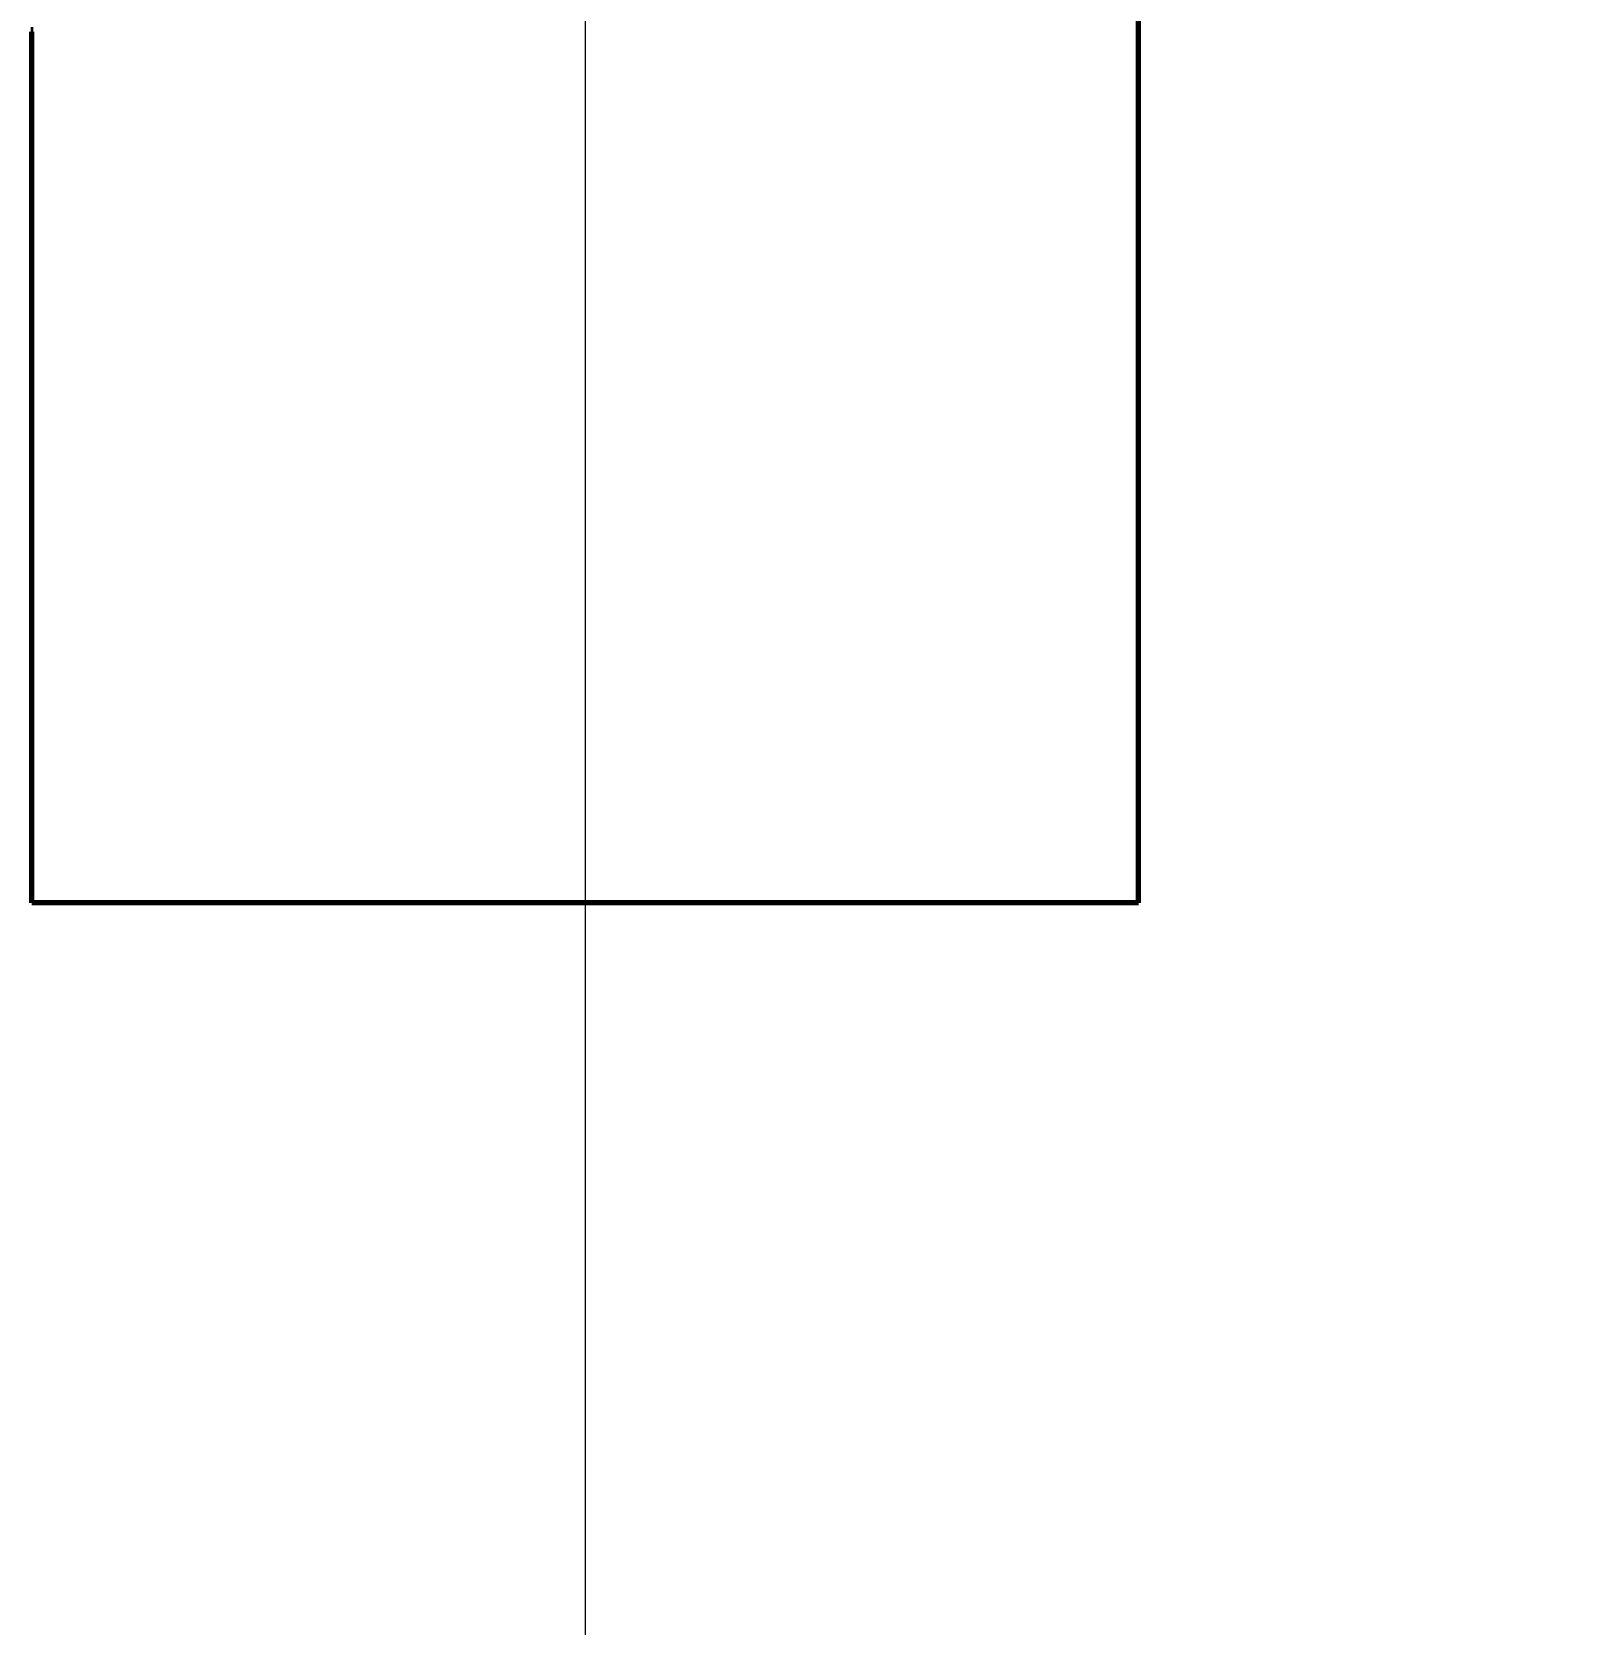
# Model space of a CAD drawing. Header units: millimetres. Extents: x 0 to 2382, y 0 to 420.
# Drawn here: x 138.4 to 146.8, y 102.59 to 111.22 of the extents above; entities that cross this region are included whole.
import ezdxf

# ---------------------------------------------------------------- set-up
doc = ezdxf.new("R2010")
doc.units = ezdxf.units.MM
doc.linetypes.add('IRAM-E-TRAZOS', pattern=[5, 4, -1])
for name, color, linetype, lineweight in [('01-VISIBLE', 7, 'CONTINUOUS', 70), ('02-OCULTA', 4, 'IRAM-E-TRAZOS', 35), ('04-COTA', 3, 'CONTINUOUS', 18)]:
    doc.layers.add(name, color=color, linetype=linetype, lineweight=lineweight)
doc.styles.add('ISO3098', font='isocpeur.ttf')
doc.dimstyles.new('FLAMA-IRAM', dxfattribs={"dimtxt": 3.5, "dimasz": 3.5, "dimexe": 2, "dimexo": 1.5, "dimgap": 1, "dimtad": 1, "dimdec": 1, "dimtxsty": 'ISO3098', "dimblk": 'IRAM_FLECHA', "dimblk1": 'IRAM_FLECHA', "dimblk2": 'IRAM_FLECHA', "dimcen": 2.5, "dimclrd": 256, "dimclre": 256, "dimclrt": 256, "dimazin": 3, "dimtfac": 1, "dimtmove": 0, "dimatfit": 3, "dimlwd": 18, "dimlwe": 18})

# ---------------------------------------------------------------- blocks, each defined once
blk = doc.blocks.new('IRAM_FLECHA')
blk.add_solid([(0, 0), (-1, 0.125), (-1, -0.125)])

msp = doc.modelspace()

# ---------------------------------------------------------------- linework, layer by layer
at = {"layer": '01-VISIBLE'}
msp.add_line((144.4, 106.5), (138.4, 106.5), dxfattribs=at)
for points in [[(144.4, 106.5), (144.4, 106.5813), (144.4, 106.6627), (144.4, 106.744), (144.4, 106.8254), (144.4, 106.9067), (144.4, 106.9881), (144.4, 107.0694), (144.4, 107.1508), (144.4, 107.2321), (144.4, 107.3135), (144.4, 107.3948), (144.4, 107.4762), (144.4, 107.5575), (144.4, 107.6389), (144.4, 107.7202), (144.4, 107.8016), (144.4, 107.8829), (144.4, 107.9643), (144.4, 108.0456), (144.4, 108.127), (144.4, 108.2083), (144.4, 108.2897), (144.4, 108.371), (144.4, 108.4523), (144.4, 108.5337), (144.4, 108.615), (144.4, 108.6964), (144.4, 108.7777), (144.4, 108.8591), (144.4, 108.9404), (144.4, 109.0218), (144.4, 109.1031), (144.4, 109.1845), (144.4, 109.2658), (144.4, 109.3472), (144.4, 109.4285), (144.4, 109.5099), (144.4, 109.5912), (144.4, 109.6726), (144.4, 109.7539), (144.4, 109.8353), (144.4, 109.9166), (144.4, 109.998), (144.4, 110.0793), (144.4, 110.1607), (144.4, 110.242), (144.4, 110.3233), (144.4, 110.4047), (144.4, 110.486), (144.4, 110.5674), (144.4, 110.6487), (144.4, 110.7301), (144.4, 110.8114), (144.4, 110.8928), (144.4, 110.9741), (144.4, 111.0555), (144.4, 111.1368), (144.4, 111.2182), (144.4, 111.2995)], [(138.4, 106.5), (138.4, 106.5875), (138.4, 106.675), (138.4, 106.7625), (138.4, 106.85), (138.4, 106.9375), (138.4, 107.025), (138.4, 107.1125), (138.4, 107.2), (138.4, 107.2875), (138.4, 107.375), (138.4, 107.4625), (138.4, 107.55), (138.4, 107.6375), (138.4, 107.725), (138.4, 107.8125), (138.4, 107.9), (138.4, 107.9875), (138.4, 108.075), (138.4, 108.1625), (138.4, 108.25), (138.4, 108.3375), (138.4, 108.425), (138.4, 108.5125), (138.4, 108.6), (138.4, 108.6875), (138.4, 108.775), (138.4, 108.8625), (138.4, 108.95), (138.4, 109.0375), (138.4, 109.125), (138.4, 109.2125), (138.4, 109.3), (138.4, 109.3875), (138.4, 109.475), (138.4, 109.5625), (138.4, 109.65), (138.4, 109.7375), (138.4, 109.825), (138.4, 109.9125), (138.4, 110), (138.4, 110.0875), (138.4, 110.175), (138.4, 110.2625), (138.4, 110.35), (138.4, 110.4375), (138.4, 110.525), (138.4, 110.6125), (138.4, 110.7), (138.4, 110.7875), (138.4, 110.875), (138.4, 110.9625), (138.4, 111.05), (138.4, 111.1375), (138.4, 111.225)]]:
    msp.add_lwpolyline(points, dxfattribs=at)
at = {"layer": '02-OCULTA'}
for points in [[(138.4, 111.25), (138.4, 111.2), (138.4, 111.15), (138.4, 111.1), (138.4, 111.05), (138.4, 111), (138.4, 110.95), (138.4, 110.9), (138.4, 110.85), (138.4, 110.8), (138.4, 110.75), (138.4, 110.7), (138.4, 110.65), (138.4, 110.6), (138.4, 110.55), (138.4, 110.5), (138.4, 110.45), (138.4, 110.4), (138.4, 110.35), (138.4, 110.3), (138.4, 110.25), (138.4, 110.2), (138.4, 110.15), (138.4, 110.1), (138.4, 110.05), (138.4, 110), (138.4, 109.95), (138.4, 109.9), (138.4, 109.85), (138.4, 109.8), (138.4, 109.75), (138.4, 109.7), (138.4, 109.65), (138.4, 109.6), (138.4, 109.55), (138.4, 109.5), (138.4, 109.45), (138.4, 109.4), (138.4, 109.35), (138.4, 109.3), (138.4, 109.25), (138.4, 109.2), (138.4, 109.15), (138.4, 109.1), (138.4, 109.05), (138.4, 109), (138.4, 108.95), (138.4, 108.9), (138.4, 108.85), (138.4, 108.8), (138.4, 108.75), (138.4, 108.7), (138.4, 108.65), (138.4, 108.6), (138.4, 108.55), (138.4, 108.5), (138.4, 108.45), (138.4, 108.4), (138.4, 108.35), (138.4, 108.3), (138.4, 108.25), (138.4, 108.2), (138.4, 108.15), (138.4, 108.1), (138.4, 108.05), (138.4, 108), (138.4, 107.95), (138.4, 107.9), (138.4, 107.85), (138.4, 107.8), (138.4, 107.75), (138.4, 107.7), (138.4, 107.65), (138.4, 107.6), (138.4, 107.55), (138.4, 107.5), (138.4, 107.45), (138.4, 107.4), (138.4, 107.35), (138.4, 107.3), (138.4, 107.25), (138.4, 107.2), (138.4, 107.15), (138.4, 107.1), (138.4, 107.05), (138.4, 107), (138.4, 106.95), (138.4, 106.9), (138.4, 106.85), (138.4, 106.8), (138.4, 106.75), (138.4, 106.7), (138.4, 106.65), (138.4, 106.6), (138.4, 106.55), (138.4, 106.5)], [(144.4, 111.25), (144.4, 111.2), (144.4, 111.15), (144.4, 111.1), (144.4, 111.05), (144.4, 111), (144.4, 110.95), (144.4, 110.9), (144.4, 110.85), (144.4, 110.8), (144.4, 110.75), (144.4, 110.7), (144.4, 110.65), (144.4, 110.6), (144.4, 110.55), (144.4, 110.5), (144.4, 110.45), (144.4, 110.4), (144.4, 110.35), (144.4, 110.3), (144.4, 110.25), (144.4, 110.2), (144.4, 110.15), (144.4, 110.1), (144.4, 110.05), (144.4, 110), (144.4, 109.95), (144.4, 109.9), (144.4, 109.85), (144.4, 109.8), (144.4, 109.75), (144.4, 109.7), (144.4, 109.65), (144.4, 109.6), (144.4, 109.55), (144.4, 109.5), (144.4, 109.45), (144.4, 109.4), (144.4, 109.35), (144.4, 109.3), (144.4, 109.25), (144.4, 109.2), (144.4, 109.15), (144.4, 109.1), (144.4, 109.05), (144.4, 109), (144.4, 108.95), (144.4, 108.9), (144.4, 108.85), (144.4, 108.8), (144.4, 108.75), (144.4, 108.7), (144.4, 108.65), (144.4, 108.6), (144.4, 108.55), (144.4, 108.5), (144.4, 108.45), (144.4, 108.4), (144.4, 108.35), (144.4, 108.3), (144.4, 108.25), (144.4, 108.2), (144.4, 108.15), (144.4, 108.1), (144.4, 108.05), (144.4, 108), (144.4, 107.95), (144.4, 107.9), (144.4, 107.85), (144.4, 107.8), (144.4, 107.75), (144.4, 107.7), (144.4, 107.65), (144.4, 107.6), (144.4, 107.55), (144.4, 107.5), (144.4, 107.45), (144.4, 107.4), (144.4, 107.35), (144.4, 107.3), (144.4, 107.25), (144.4, 107.2), (144.4, 107.15), (144.4, 107.1), (144.4, 107.05), (144.4, 107), (144.4, 106.95), (144.4, 106.9), (144.4, 106.85), (144.4, 106.8), (144.4, 106.75), (144.4, 106.7), (144.4, 106.65), (144.4, 106.6), (144.4, 106.55), (144.4, 106.5)]]:
    msp.add_lwpolyline(points, dxfattribs=at)

# ---------------------------------------------------------------- dimensions: what is measured, and where the dimension line sits
at = {"layer": '04-COTA'}
msp.add_linear_dim(base=(141.4, 87.5), p1=(141.4, 124), p2=(184.6, 124), dimstyle='FLAMA-IRAM', override={"dimlfac": 10, "dimpost": 'trocha <>'}, dxfattribs=at).render()

doc.saveas('drawing.dxf')
